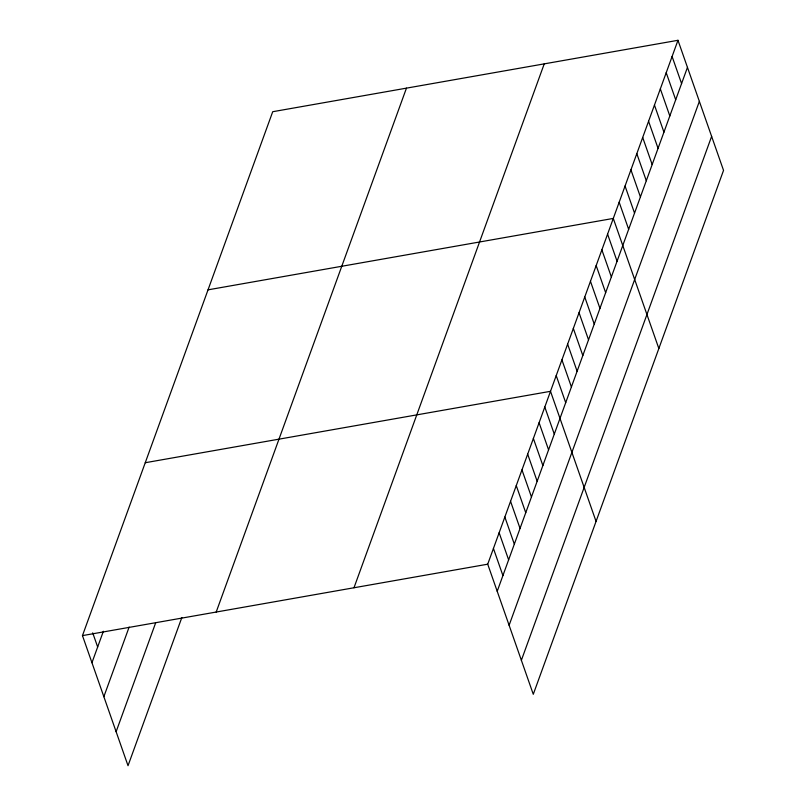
<?xml version="1.0" encoding="UTF-8"?>
<svg xmlns="http://www.w3.org/2000/svg" width="806" height="806" viewBox="0 0 806 806"><rect width="100%" height="100%" fill="white"/><g stroke="black" fill="none" stroke-linecap="round" stroke-linejoin="round"><path stroke-width="1.21" d="M181.844 617.517L128.023 765.7L82.464 635.612L272.72 111.712L677.977 40.3L723.536 170.388L533.28 694.288L487.721 564.19L677.977 40.3M91.955 662.703L103.37 631.269M103.853 696.686L129.131 627.088M116.124 731.707L155.669 622.816M216.199 612.046L406.456 88.146M353.985 587.765L544.241 63.865M497.211 591.282L687.458 67.392M509.11 625.275L699.366 101.375M521.371 660.295L711.627 136.395M208.039 289.838L613.285 218.426L658.845 348.514M145.251 462.725L550.508 391.313L596.057 521.401M82.464 635.612L487.721 564.19M672.093 56.491L681.584 83.582M666.209 72.691L675.7 99.773M660.336 88.882L669.816 115.963M654.452 105.072L663.942 132.164M648.568 121.263L658.059 148.354M642.694 137.463L652.175 164.545M636.811 153.654L646.301 180.746M630.927 169.844L640.417 196.936M625.053 186.035L634.534 213.127M619.169 202.235L628.66 229.317M607.583 234.143L617.064 261.225M601.87 249.86L611.361 276.942M596.168 265.577L605.649 292.659M590.455 281.294L599.946 308.376M584.753 297.011L594.234 324.093M579.04 312.728L588.531 339.81M573.338 328.445L582.819 355.527M567.625 344.162L577.116 371.244M561.923 359.879L571.404 386.961M556.211 375.596L565.701 402.678M544.796 407.03L554.286 434.112M539.093 422.747L548.574 449.829M533.381 438.464L542.871 465.546M527.678 454.171L537.159 481.263M521.966 469.888L531.456 496.98M516.263 485.605L525.744 512.697M510.551 501.322L520.041 528.414M504.848 517.039L514.329 544.131M499.136 532.756L508.626 559.848M493.433 548.473L502.914 575.565M92.71 632.851L97.667 646.986"/></g></svg>
